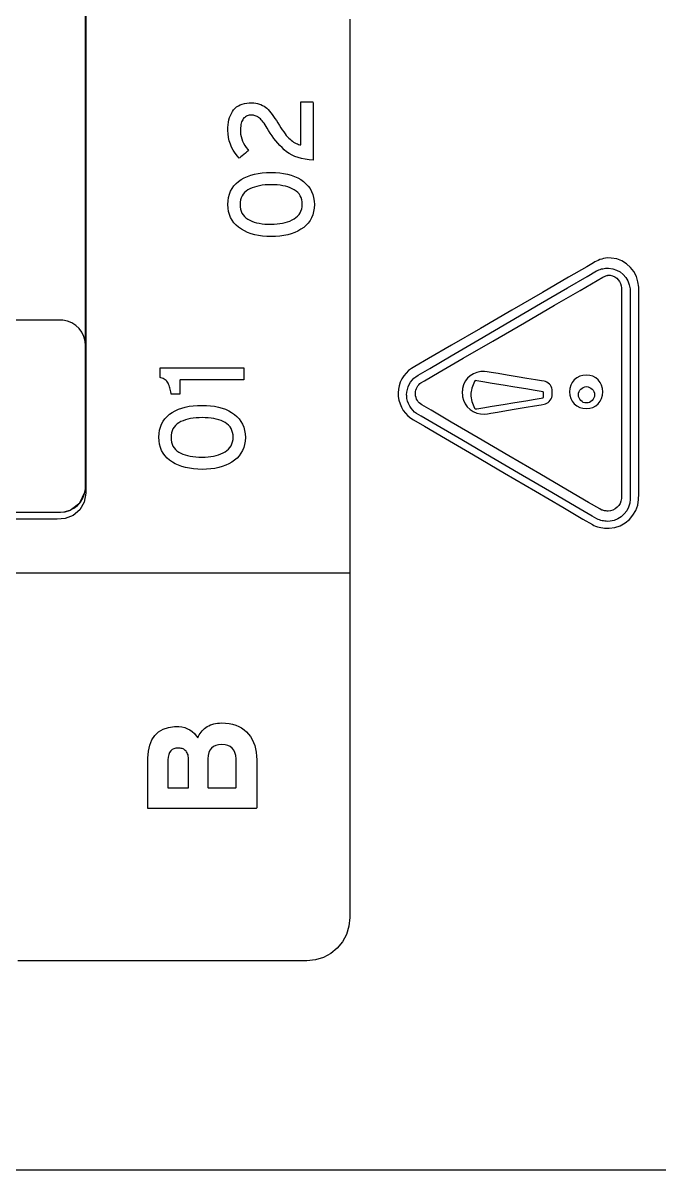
# Model space of a CAD drawing. Extents: x 1 to 47.7, y 0.2 to 35.
# Drawn here: x 35.849 to 36.587, y 2.26 to 3.591 of the extents above; entities that cross this region are included whole.
import ezdxf

# ---------------------------------------------------------------- set-up
doc = ezdxf.new("R2010")
doc.units = 0
doc.header["$MEASUREMENT"] = 0
for name, color, linetype in [('5_1___24__TARGET_LEDS___12', 7, 'CONTINUOUS'), ('6_1__EMPTY_IO_BOARD_POSITI', 7, 'CONTINUOUS'), ('6_2___8__INDEPENDENT_INPUT', 7, 'CONTINUOUS'), ('6_3___8__OPTOISO_INDEPENDE', 7, 'CONTINUOUS'), ('6_4___24__OPTOISO_INDEPEND', 7, 'CONTINUOUS'), ('6_5___8__INDEPENDENT_INPUT', 7, 'CONTINUOUS'), ('6_6___8__INDEPENDENT_INPUT', 7, 'CONTINUOUS'), ('6_7___8__OPTOISO_INDEPENDE', 7, 'CONTINUOUS'), ('6_8___8__OPTOISO_INDEPENDE', 7, 'CONTINUOUS'), ('7_0_____DWG', 7, 'CONTINUOUS')]:
    doc.layers.add(name, color=color, linetype=linetype)

msp = doc.modelspace()

# ---------------------------------------------------------------- linework, layer by layer
at = {"layer": '5_1___24__TARGET_LEDS___12'}
for points in [[(35.7965, 3.0232), (35.8532, 3.0232), (35.8663, 3.0232), (35.8775, 3.0232), (35.8861, 3.0232), (35.8915, 3.0232), (35.8973, 3.0235), (35.9043, 3.0255), (35.9154, 3.0341), (35.9215, 3.0471), (35.922, 3.0509), (35.9221, 3.0528), (35.9221, 3.0552), (35.9221, 3.06), (35.9221, 3.0675), (35.9221, 3.0776), (35.9221, 3.0904), (35.9221, 3.1058), (35.9221, 3.1236), (35.9221, 3.1439), (35.9221, 3.1666), (35.9221, 3.1916), (35.9221, 3.2189), (35.9221, 3.2485), (35.9221, 3.2802), (35.9221, 3.314), (35.9221, 3.3499), (35.9221, 3.3878), (35.9221, 3.4276), (35.9221, 3.5129), (35.9221, 3.6054)], [(35.8354, 3.0232), (35.8772, 3.0232), (35.8929, 3.0232), (35.8984, 3.0237), (35.9036, 3.0253), (35.9084, 3.0278), (35.9126, 3.031), (35.9162, 3.035), (35.919, 3.0396), (35.9209, 3.0448), (35.922, 3.0503), (35.9221, 3.0548), (35.9221, 3.0666), (35.9221, 3.0872), (35.9221, 3.1133), (35.9221, 3.1418), (35.9221, 3.1695), (35.9221, 3.1932), (35.9221, 3.2098), (35.9221, 3.216), (35.9216, 3.2217), (35.9201, 3.2271), (35.9177, 3.232), (35.9145, 3.2363), (35.9106, 3.2399), (35.9061, 3.2428), (35.9011, 3.2448), (35.8957, 3.2459), (35.8888, 3.246), (35.859, 3.246), (35.8073, 3.246)]]:
    msp.add_lwpolyline(points, dxfattribs=at)
at = {"layer": '6_1__EMPTY_IO_BOARD_POSITI'}
msp.add_lwpolyline([(35.9222, 3.6571), (35.9222, 3.5887), (35.9222, 3.5236), (35.9222, 3.462), (35.9222, 3.4041), (35.9222, 3.3498), (35.9222, 3.2995), (35.9222, 3.2532), (35.9222, 3.2112), (35.9222, 3.1735), (35.9222, 3.1404), (35.9222, 3.112), (35.9222, 3.0883), (35.9222, 3.0697), (35.9222, 3.0562), (35.9222, 3.048), (35.9222, 3.0452), (35.9203, 3.0349), (35.9153, 3.0261), (35.9077, 3.0195), (35.8982, 3.0158), (35.8892, 3.0152), (35.8794, 3.0152), (35.8646, 3.0152), (35.8271, 3.0152)], dxfattribs=at)
at = {"layer": '6_2___8__INDEPENDENT_INPUT'}
for points in [[(35.7965, 3.0232), (35.8532, 3.0232), (35.8663, 3.0232), (35.8775, 3.0232), (35.8861, 3.0232), (35.8915, 3.0232), (35.8973, 3.0235), (35.9043, 3.0255), (35.9154, 3.0341), (35.9215, 3.0471), (35.922, 3.0509), (35.9221, 3.0528), (35.9221, 3.0552), (35.9221, 3.06), (35.9221, 3.0675), (35.9221, 3.0776), (35.9221, 3.0904), (35.9221, 3.1058), (35.9221, 3.1236), (35.9221, 3.1439), (35.9221, 3.1666), (35.9221, 3.1916), (35.9221, 3.2189), (35.9221, 3.2485), (35.9221, 3.2802), (35.9221, 3.314), (35.9221, 3.3499), (35.9221, 3.3878), (35.9221, 3.4276), (35.9221, 3.5129), (35.9221, 3.6054)], [(35.8354, 3.0232), (35.8772, 3.0232), (35.8929, 3.0232), (35.8984, 3.0237), (35.9036, 3.0253), (35.9084, 3.0278), (35.9126, 3.031), (35.9162, 3.035), (35.919, 3.0396), (35.9209, 3.0448), (35.922, 3.0503), (35.9221, 3.0548), (35.9221, 3.0666), (35.9221, 3.0872), (35.9221, 3.1133), (35.9221, 3.1418), (35.9221, 3.1695), (35.9221, 3.1932), (35.9221, 3.2098), (35.9221, 3.216), (35.9216, 3.2217), (35.9201, 3.2271), (35.9177, 3.232), (35.9145, 3.2363), (35.9106, 3.2399), (35.9061, 3.2428), (35.9011, 3.2448), (35.8957, 3.2459), (35.8888, 3.246), (35.859, 3.246), (35.8073, 3.246)]]:
    msp.add_lwpolyline(points, dxfattribs=at)
at = {"layer": '6_3___8__OPTOISO_INDEPENDE'}
for points in [[(35.7965, 3.0232), (35.8532, 3.0232), (35.8663, 3.0232), (35.8775, 3.0232), (35.8861, 3.0232), (35.8915, 3.0232), (35.8973, 3.0235), (35.9043, 3.0255), (35.9154, 3.0341), (35.9215, 3.0471), (35.922, 3.0509), (35.9221, 3.0528), (35.9221, 3.0552), (35.9221, 3.06), (35.9221, 3.0675), (35.9221, 3.0776), (35.9221, 3.0904), (35.9221, 3.1058), (35.9221, 3.1236), (35.9221, 3.1439), (35.9221, 3.1666), (35.9221, 3.1916), (35.9221, 3.2189), (35.9221, 3.2485), (35.9221, 3.2802), (35.9221, 3.314), (35.9221, 3.3499), (35.9221, 3.3878), (35.9221, 3.4276), (35.9221, 3.5129), (35.9221, 3.6054)], [(35.8354, 3.0232), (35.8772, 3.0232), (35.8929, 3.0232), (35.8984, 3.0237), (35.9036, 3.0253), (35.9084, 3.0278), (35.9126, 3.031), (35.9162, 3.035), (35.919, 3.0396), (35.9209, 3.0448), (35.922, 3.0503), (35.9221, 3.0548), (35.9221, 3.0666), (35.9221, 3.0872), (35.9221, 3.1133), (35.9221, 3.1418), (35.9221, 3.1695), (35.9221, 3.1932), (35.9221, 3.2098), (35.9221, 3.216), (35.9216, 3.2217), (35.9201, 3.2271), (35.9177, 3.232), (35.9145, 3.2363), (35.9106, 3.2399), (35.9061, 3.2428), (35.9011, 3.2448), (35.8957, 3.2459), (35.8888, 3.246), (35.859, 3.246), (35.8073, 3.246)]]:
    msp.add_lwpolyline(points, dxfattribs=at)
at = {"layer": '6_4___24__OPTOISO_INDEPEND'}
for points in [[(35.7965, 3.0232), (35.8532, 3.0232), (35.8663, 3.0232), (35.8775, 3.0232), (35.8861, 3.0232), (35.8915, 3.0232), (35.8973, 3.0235), (35.9043, 3.0255), (35.9154, 3.0341), (35.9215, 3.0471), (35.922, 3.0509), (35.9221, 3.0528), (35.9221, 3.0552), (35.9221, 3.06), (35.9221, 3.0675), (35.9221, 3.0776), (35.9221, 3.0904), (35.9221, 3.1058), (35.9221, 3.1236), (35.9221, 3.1439), (35.9221, 3.1666), (35.9221, 3.1916), (35.9221, 3.2189), (35.9221, 3.2485), (35.9221, 3.2802), (35.9221, 3.314), (35.9221, 3.3499), (35.9221, 3.3878), (35.9221, 3.4276), (35.9221, 3.5129), (35.9221, 3.6054)], [(35.8354, 3.0232), (35.8772, 3.0232), (35.8929, 3.0232), (35.8984, 3.0237), (35.9036, 3.0253), (35.9084, 3.0278), (35.9126, 3.031), (35.9162, 3.035), (35.919, 3.0396), (35.9209, 3.0448), (35.922, 3.0503), (35.9221, 3.0548), (35.9221, 3.0666), (35.9221, 3.0872), (35.9221, 3.1133), (35.9221, 3.1418), (35.9221, 3.1695), (35.9221, 3.1932), (35.9221, 3.2098), (35.9221, 3.216), (35.9216, 3.2217), (35.9201, 3.2271), (35.9177, 3.232), (35.9145, 3.2363), (35.9106, 3.2399), (35.9061, 3.2428), (35.9011, 3.2448), (35.8957, 3.2459), (35.8888, 3.246), (35.859, 3.246), (35.8073, 3.246)]]:
    msp.add_lwpolyline(points, dxfattribs=at)
at = {"layer": '6_5___8__INDEPENDENT_INPUT'}
for points in [[(35.7965, 3.0232), (35.8532, 3.0232), (35.8663, 3.0232), (35.8775, 3.0232), (35.8861, 3.0232), (35.8915, 3.0232), (35.8973, 3.0235), (35.9043, 3.0255), (35.9154, 3.0341), (35.9215, 3.0471), (35.922, 3.0509), (35.9221, 3.0528), (35.9221, 3.0552), (35.9221, 3.06), (35.9221, 3.0675), (35.9221, 3.0776), (35.9221, 3.0904), (35.9221, 3.1058), (35.9221, 3.1236), (35.9221, 3.1439), (35.9221, 3.1666), (35.9221, 3.1916), (35.9221, 3.2189), (35.9221, 3.2485), (35.9221, 3.2802), (35.9221, 3.314), (35.9221, 3.3499), (35.9221, 3.3878), (35.9221, 3.4276), (35.9221, 3.5129), (35.9221, 3.6054)], [(35.8354, 3.0232), (35.8772, 3.0232), (35.8929, 3.0232), (35.8984, 3.0237), (35.9036, 3.0253), (35.9084, 3.0278), (35.9126, 3.031), (35.9162, 3.035), (35.919, 3.0396), (35.9209, 3.0448), (35.922, 3.0503), (35.9221, 3.0548), (35.9221, 3.0666), (35.9221, 3.0872), (35.9221, 3.1133), (35.9221, 3.1418), (35.9221, 3.1695), (35.9221, 3.1932), (35.9221, 3.2098), (35.9221, 3.216), (35.9216, 3.2217), (35.9201, 3.2271), (35.9177, 3.232), (35.9145, 3.2363), (35.9106, 3.2399), (35.9061, 3.2428), (35.9011, 3.2448), (35.8957, 3.2459), (35.8888, 3.246), (35.859, 3.246), (35.8073, 3.246)]]:
    msp.add_lwpolyline(points, dxfattribs=at)
at = {"layer": '6_6___8__INDEPENDENT_INPUT'}
for points in [[(35.7965, 3.0232), (35.8532, 3.0232), (35.8663, 3.0232), (35.8775, 3.0232), (35.8861, 3.0232), (35.8915, 3.0232), (35.8973, 3.0235), (35.9043, 3.0255), (35.9154, 3.0341), (35.9215, 3.0471), (35.922, 3.0509), (35.9221, 3.0528), (35.9221, 3.0552), (35.9221, 3.06), (35.9221, 3.0675), (35.9221, 3.0776), (35.9221, 3.0904), (35.9221, 3.1058), (35.9221, 3.1236), (35.9221, 3.1439), (35.9221, 3.1666), (35.9221, 3.1916), (35.9221, 3.2189), (35.9221, 3.2485), (35.9221, 3.2802), (35.9221, 3.314), (35.9221, 3.3499), (35.9221, 3.3878), (35.9221, 3.4276), (35.9221, 3.5129), (35.9221, 3.6054)], [(35.8354, 3.0232), (35.8772, 3.0232), (35.8929, 3.0232), (35.8984, 3.0237), (35.9036, 3.0253), (35.9084, 3.0278), (35.9126, 3.031), (35.9162, 3.035), (35.919, 3.0396), (35.9209, 3.0448), (35.922, 3.0503), (35.9221, 3.0548), (35.9221, 3.0666), (35.9221, 3.0872), (35.9221, 3.1133), (35.9221, 3.1418), (35.9221, 3.1695), (35.9221, 3.1932), (35.9221, 3.2098), (35.9221, 3.216), (35.9216, 3.2217), (35.9201, 3.2271), (35.9177, 3.232), (35.9145, 3.2363), (35.9106, 3.2399), (35.9061, 3.2428), (35.9011, 3.2448), (35.8957, 3.2459), (35.8888, 3.246), (35.859, 3.246), (35.8073, 3.246)]]:
    msp.add_lwpolyline(points, dxfattribs=at)
at = {"layer": '6_7___8__OPTOISO_INDEPENDE'}
for points in [[(35.7965, 3.0232), (35.8532, 3.0232), (35.8663, 3.0232), (35.8775, 3.0232), (35.8861, 3.0232), (35.8915, 3.0232), (35.8973, 3.0235), (35.9043, 3.0255), (35.9154, 3.0341), (35.9215, 3.0471), (35.922, 3.0509), (35.9221, 3.0528), (35.9221, 3.0552), (35.9221, 3.06), (35.9221, 3.0675), (35.9221, 3.0776), (35.9221, 3.0904), (35.9221, 3.1058), (35.9221, 3.1236), (35.9221, 3.1439), (35.9221, 3.1666), (35.9221, 3.1916), (35.9221, 3.2189), (35.9221, 3.2485), (35.9221, 3.2802), (35.9221, 3.314), (35.9221, 3.3499), (35.9221, 3.3878), (35.9221, 3.4276), (35.9221, 3.5129), (35.9221, 3.6054)], [(35.8354, 3.0232), (35.8772, 3.0232), (35.8929, 3.0232), (35.8984, 3.0237), (35.9036, 3.0253), (35.9084, 3.0278), (35.9126, 3.031), (35.9162, 3.035), (35.919, 3.0396), (35.9209, 3.0448), (35.922, 3.0503), (35.9221, 3.0548), (35.9221, 3.0666), (35.9221, 3.0872), (35.9221, 3.1133), (35.9221, 3.1418), (35.9221, 3.1695), (35.9221, 3.1932), (35.9221, 3.2098), (35.9221, 3.216), (35.9216, 3.2217), (35.9201, 3.2271), (35.9177, 3.232), (35.9145, 3.2363), (35.9106, 3.2399), (35.9061, 3.2428), (35.9011, 3.2448), (35.8957, 3.2459), (35.8888, 3.246), (35.859, 3.246), (35.8073, 3.246)]]:
    msp.add_lwpolyline(points, dxfattribs=at)
at = {"layer": '6_8___8__OPTOISO_INDEPENDE'}
for points in [[(35.7965, 3.0232), (35.8532, 3.0232), (35.8663, 3.0232), (35.8775, 3.0232), (35.8861, 3.0232), (35.8915, 3.0232), (35.8973, 3.0235), (35.9043, 3.0255), (35.9154, 3.0341), (35.9215, 3.0471), (35.922, 3.0509), (35.9221, 3.0528), (35.9221, 3.0552), (35.9221, 3.06), (35.9221, 3.0675), (35.9221, 3.0776), (35.9221, 3.0904), (35.9221, 3.1058), (35.9221, 3.1236), (35.9221, 3.1439), (35.9221, 3.1666), (35.9221, 3.1916), (35.9221, 3.2189), (35.9221, 3.2485), (35.9221, 3.2802), (35.9221, 3.314), (35.9221, 3.3499), (35.9221, 3.3878), (35.9221, 3.4276), (35.9221, 3.5129), (35.9221, 3.6054)], [(35.8354, 3.0232), (35.8772, 3.0232), (35.8929, 3.0232), (35.8984, 3.0237), (35.9036, 3.0253), (35.9084, 3.0278), (35.9126, 3.031), (35.9162, 3.035), (35.919, 3.0396), (35.9209, 3.0448), (35.922, 3.0503), (35.9221, 3.0548), (35.9221, 3.0666), (35.9221, 3.0872), (35.9221, 3.1133), (35.9221, 3.1418), (35.9221, 3.1695), (35.9221, 3.1932), (35.9221, 3.2098), (35.9221, 3.216), (35.9216, 3.2217), (35.9201, 3.2271), (35.9177, 3.232), (35.9145, 3.2363), (35.9106, 3.2399), (35.9061, 3.2428), (35.9011, 3.2448), (35.8957, 3.2459), (35.8888, 3.246), (35.859, 3.246), (35.8073, 3.246)]]:
    msp.add_lwpolyline(points, dxfattribs=at)
at = {"layer": '7_0_____DWG'}
for points in [[(36.2284, 3.5952), (36.2284, 3.5453), (36.2284, 3.4964), (36.2284, 3.4487), (36.2284, 3.4021), (36.2284, 3.3565), (36.2284, 3.3121), (36.2284, 3.2689), (36.2284, 3.2267), (36.2284, 3.1857), (36.2284, 3.1459), (36.2284, 3.1073), (36.2284, 3.0699), (36.2284, 3.0336), (36.2284, 2.9986), (36.2284, 2.9648), (36.2284, 2.9323), (36.2284, 2.901), (36.2284, 2.8709), (36.2284, 2.8422), (36.2284, 2.8147), (36.2284, 2.7885), (36.2284, 2.7636), (36.2284, 2.7401), (36.2284, 2.7179), (36.2284, 2.697), (36.2284, 2.6775), (36.2284, 2.6594), (36.2284, 2.6426), (36.2284, 2.6273), (36.2284, 2.6133), (36.2284, 2.6008), (36.2284, 2.5897), (36.2284, 2.58), (36.2284, 2.5718), (36.2284, 2.5651), (36.2284, 2.5598), (36.2284, 2.556), (36.2284, 2.5537), (36.2284, 2.553), (36.2274, 2.5429), (36.2245, 2.5335), (36.2199, 2.525), (36.2138, 2.5176), (36.2064, 2.5115), (36.1979, 2.5069), (36.1885, 2.504), (36.1784, 2.503), (36.1781, 2.503), (36.1773, 2.503), (36.1739, 2.503), (36.1683, 2.503), (36.1607, 2.503), (36.151, 2.503), (36.1394, 2.503), (36.1259, 2.503), (36.1105, 2.503), (36.0935, 2.503), (36.0748, 2.503), (36.0544, 2.503), (36.0326, 2.503), (36.0093, 2.503), (35.9847, 2.503), (35.9587, 2.503), (35.9316, 2.503), (35.9032, 2.503), (35.8738, 2.503), (35.8434, 2.503)], [(35.7441, 2.953), (36.2284, 2.953)], [(36.6175, 2.2602), (36.5479, 2.2602), (36.4775, 2.2602), (36.4065, 2.2602), (36.3349, 2.2602), (36.2627, 2.2602), (36.1898, 2.2602), (36.0427, 2.2602), (35.8938, 2.2602), (35.7433, 2.2602), (35.5917, 2.2602), (35.4391, 2.2602), (35.1325, 2.2602), (34.8259, 2.2602), (34.6734, 2.2602), (34.5218, 2.2602), (34.3713, 2.2602)]]:
    msp.add_lwpolyline(points, dxfattribs=at)
for points in [[(36.1858, 3.4314), (36.1811, 3.4318), (36.1767, 3.4325), (36.1725, 3.4333), (36.1685, 3.4345), (36.1648, 3.4358), (36.1614, 3.4374), (36.1581, 3.4392), (36.1551, 3.4412), (36.1524, 3.4435), (36.1498, 3.446), (36.1473, 3.4485), (36.1449, 3.4511), (36.1426, 3.4539), (36.1404, 3.4567), (36.1382, 3.4597), (36.1362, 3.4627), (36.1343, 3.4658), (36.1327, 3.4686), (36.1314, 3.4706), (36.1302, 3.4725), (36.129, 3.4742), (36.1279, 3.4757), (36.1268, 3.4771), (36.1257, 3.4784), (36.1247, 3.4794), (36.1237, 3.4803), (36.1227, 3.481), (36.1218, 3.4816), (36.1208, 3.4822), (36.1198, 3.4826), (36.1187, 3.483), (36.1177, 3.4833), (36.1166, 3.4835), (36.1155, 3.4836), (36.1144, 3.4837), (36.1131, 3.4836), (36.1118, 3.4835), (36.1106, 3.4832), (36.1095, 3.4829), (36.1085, 3.4824), (36.1075, 3.4818), (36.1065, 3.4811), (36.1057, 3.4804), (36.1049, 3.4795), (36.1042, 3.4784), (36.1035, 3.4772), (36.103, 3.4759), (36.1025, 3.4744), (36.1021, 3.4728), (36.1019, 3.471), (36.1017, 3.4691), (36.1016, 3.467), (36.1016, 3.4646), (36.1018, 3.4618), (36.1023, 3.459), (36.1031, 3.4563), (36.104, 3.4537), (36.1052, 3.4511), (36.1067, 3.4486), (36.1084, 3.4462), (36.1103, 3.4439), (36.1111, 3.4428), (36.1103, 3.4421), (36.109, 3.441), (36.1073, 3.4396), (36.1054, 3.4381), (36.1036, 3.4366), (36.1019, 3.4353), (36.1008, 3.4343), (36.1002, 3.4339), (36.098, 3.4363), (36.0955, 3.4396), (36.0933, 3.443), (36.0914, 3.4466), (36.0899, 3.4502), (36.0887, 3.454), (36.0878, 3.4579), (36.0872, 3.4619), (36.087, 3.466), (36.0871, 3.4694), (36.0874, 3.4725), (36.0878, 3.4755), (36.0883, 3.4783), (36.0891, 3.4809), (36.09, 3.4834), (36.0911, 3.4857), (36.0923, 3.4879), (36.0937, 3.4898), (36.0954, 3.4916), (36.0972, 3.4932), (36.0992, 3.4945), (36.1014, 3.4956), (36.1037, 3.4965), (36.1063, 3.4972), (36.109, 3.4977), (36.1119, 3.498), (36.1147, 3.498), (36.117, 3.4979), (36.1193, 3.4976), (36.1214, 3.4972), (36.1235, 3.4966), (36.1254, 3.4959), (36.1272, 3.495), (36.129, 3.494), (36.1306, 3.4929), (36.1321, 3.4916), (36.1336, 3.4901), (36.1352, 3.4884), (36.1368, 3.4865), (36.1384, 3.4845), (36.14, 3.4823), (36.1416, 3.4799), (36.1433, 3.4774), (36.1449, 3.4747), (36.1467, 3.4718), (36.1484, 3.4691), (36.1501, 3.4665), (36.1518, 3.4642), (36.1533, 3.4621), (36.1548, 3.4602), (36.1563, 3.4585), (36.1577, 3.457), (36.1591, 3.4557), (36.1604, 3.4545), (36.1618, 3.4535), (36.1632, 3.4525), (36.1647, 3.4517), (36.1661, 3.4509), (36.1676, 3.4503), (36.1691, 3.4498), (36.1706, 3.4493), (36.1717, 3.4493), (36.1717, 3.4522), (36.1717, 3.4578), (36.1717, 3.4652), (36.1717, 3.4736), (36.1717, 3.482), (36.1717, 3.4895), (36.1717, 3.4954), (36.1717, 3.4986), (36.1718, 3.499), (36.1728, 3.499), (36.1745, 3.499), (36.1767, 3.499), (36.1791, 3.499), (36.1815, 3.499), (36.1835, 3.499), (36.185, 3.499), (36.1857, 3.499), (36.1858, 3.4975), (36.1858, 3.4918), (36.1858, 3.483), (36.1858, 3.4722), (36.1858, 3.4607), (36.1858, 3.4497), (36.1858, 3.4404), (36.1858, 3.4339)], [(36.137, 3.4172), (36.1421, 3.4171), (36.1471, 3.4167), (36.1517, 3.416), (36.1562, 3.4151), (36.1604, 3.4139), (36.1643, 3.4125), (36.168, 3.4108), (36.1715, 3.4089), (36.1747, 3.4066), (36.1776, 3.4042), (36.1801, 3.4014), (36.1823, 3.3985), (36.184, 3.3953), (36.1854, 3.3918), (36.1864, 3.3881), (36.1871, 3.3841), (36.1873, 3.3799), (36.1871, 3.3758), (36.1864, 3.3718), (36.1854, 3.3682), (36.184, 3.3647), (36.1823, 3.3616), (36.1802, 3.3586), (36.1777, 3.3559), (36.1749, 3.3535), (36.1717, 3.3513), (36.1682, 3.3493), (36.1646, 3.3476), (36.1606, 3.3462), (36.1565, 3.345), (36.152, 3.3441), (36.1474, 3.3435), (36.1424, 3.3431), (36.1373, 3.3429), (36.1321, 3.3431), (36.1272, 3.3435), (36.1225, 3.3441), (36.1181, 3.345), (36.1139, 3.3462), (36.1099, 3.3477), (36.1062, 3.3494), (36.1027, 3.3514), (36.0995, 3.3536), (36.0966, 3.3561), (36.0941, 3.3588), (36.0919, 3.3618), (36.0902, 3.365), (36.0888, 3.3684), (36.0879, 3.3721), (36.0872, 3.376), (36.087, 3.3802), (36.0873, 3.3844), (36.0879, 3.3883), (36.0889, 3.392), (36.0902, 3.3955), (36.092, 3.3987), (36.0941, 3.4016), (36.0965, 3.4043), (36.0994, 3.4068), (36.1026, 3.409), (36.106, 3.4109), (36.1097, 3.4126), (36.1136, 3.414), (36.1178, 3.4151), (36.1222, 3.416), (36.1269, 3.4167), (36.1318, 3.4171)], [(36.1373, 3.403), (36.1337, 3.4029), (36.1302, 3.4027), (36.1269, 3.4023), (36.1237, 3.4018), (36.1207, 3.4011), (36.1179, 3.4003), (36.1152, 3.3994), (36.1126, 3.3983), (36.1102, 3.397), (36.1081, 3.3956), (36.1063, 3.3939), (36.1047, 3.3921), (36.1035, 3.39), (36.1025, 3.3878), (36.1017, 3.3854), (36.1013, 3.3827), (36.1011, 3.3799), (36.1013, 3.3772), (36.1017, 3.3746), (36.1024, 3.3722), (36.1034, 3.37), (36.1047, 3.368), (36.1062, 3.3662), (36.108, 3.3645), (36.1101, 3.3631), (36.1124, 3.3618), (36.1149, 3.3607), (36.1176, 3.3597), (36.1204, 3.3589), (36.1234, 3.3583), (36.1266, 3.3578), (36.1299, 3.3574), (36.1334, 3.3572), (36.137, 3.3572), (36.1406, 3.3572), (36.144, 3.3575), (36.1473, 3.3579), (36.1505, 3.3584), (36.1534, 3.3591), (36.1563, 3.3599), (36.1589, 3.3609), (36.1614, 3.3621), (36.1638, 3.3633), (36.166, 3.3648), (36.1679, 3.3664), (36.1695, 3.3683), (36.1708, 3.3703), (36.1718, 3.3725), (36.1726, 3.3749), (36.173, 3.3774), (36.1732, 3.3802), (36.173, 3.383), (36.1726, 3.3856), (36.1719, 3.388), (36.1708, 3.3903), (36.1695, 3.3923), (36.168, 3.3941), (36.1661, 3.3957), (36.1639, 3.3972), (36.1616, 3.3984), (36.1591, 3.3995), (36.1565, 3.4004), (36.1537, 3.4012), (36.1507, 3.4018), (36.1476, 3.4023), (36.1443, 3.4027), (36.1409, 3.4029)], [(36.5111, 3.3125), (36.5031, 3.3079), (36.482, 3.2956), (36.4518, 3.2781), (36.4164, 3.2576), (36.3799, 3.2364), (36.3462, 3.2169), (36.3196, 3.2014), (36.3038, 3.1923), (36.2998, 3.1899), (36.2965, 3.1874), (36.2936, 3.1845), (36.291, 3.1812), (36.2888, 3.1777), (36.2869, 3.1739), (36.2856, 3.1699), (36.2847, 3.1659), (36.2844, 3.1618), (36.2846, 3.1574), (36.2853, 3.1532), (36.2866, 3.149), (36.2883, 3.145), (36.2904, 3.1413), (36.2929, 3.1379), (36.2958, 3.1349), (36.299, 3.1323), (36.3022, 3.1303), (36.3149, 3.1228), (36.3394, 3.1085), (36.3717, 3.0896), (36.4077, 3.0685), (36.4436, 3.0475), (36.4752, 3.029), (36.4986, 3.0153), (36.5097, 3.0088), (36.5115, 3.0079), (36.5134, 3.0071), (36.5154, 3.0064), (36.5175, 3.0058), (36.5196, 3.0053), (36.5217, 3.0049), (36.5238, 3.0047), (36.5259, 3.0045), (36.5291, 3.0045), (36.5356, 3.0054), (36.5418, 3.0075), (36.5475, 3.0107), (36.5525, 3.0148), (36.5567, 3.0197), (36.5599, 3.0253), (36.5622, 3.0314), (36.5632, 3.038), (36.5633, 3.0444), (36.5633, 3.0643), (36.5633, 3.0964), (36.5633, 3.1359), (36.5633, 3.1783), (36.5633, 3.2189), (36.5633, 3.253), (36.5633, 3.276), (36.5633, 3.2841), (36.5625, 3.2905), (36.5606, 3.2966), (36.5576, 3.3022), (36.5537, 3.3071), (36.549, 3.3113), (36.5437, 3.3146), (36.5378, 3.3169), (36.5315, 3.318), (36.5272, 3.3181), (36.5249, 3.3179), (36.5226, 3.3174), (36.5204, 3.3168), (36.5182, 3.3161), (36.5162, 3.3153), (36.5143, 3.3143), (36.5126, 3.3134)], [(36.2943, 3.1594), (36.2945, 3.1625), (36.2951, 3.1655), (36.296, 3.1685), (36.2973, 3.1713), (36.2988, 3.174), (36.3006, 3.1764), (36.3026, 3.1785), (36.3048, 3.1803), (36.3076, 3.182), (36.321, 3.1899), (36.3459, 3.2044), (36.3782, 3.2233), (36.4141, 3.2443), (36.4495, 3.2651), (36.4807, 3.2833), (36.5036, 3.2967), (36.5143, 3.303), (36.5157, 3.3037), (36.5172, 3.3043), (36.5187, 3.3048), (36.5203, 3.3053), (36.5219, 3.3056), (36.5234, 3.3059), (36.5249, 3.3061), (36.5264, 3.3062), (36.5285, 3.3062), (36.5332, 3.3055), (36.5376, 3.304), (36.5417, 3.3018), (36.5453, 3.2988), (36.5484, 3.2954), (36.5508, 3.2914), (36.5524, 3.287), (36.5533, 3.2823), (36.5533, 3.277), (36.5533, 3.2584), (36.5533, 3.2274), (36.5533, 3.1887), (36.5533, 3.1467), (36.5533, 3.1061), (36.5533, 3.0715), (36.5533, 3.0473), (36.5533, 3.0383), (36.5529, 3.0335), (36.5515, 3.029), (36.5494, 3.0249), (36.5466, 3.0212), (36.5432, 3.018), (36.5393, 3.0155), (36.535, 3.0137), (36.5304, 3.0127), (36.527, 3.0125), (36.5255, 3.0126), (36.524, 3.0127), (36.5225, 3.013), (36.5209, 3.0133), (36.5194, 3.0137), (36.5178, 3.0142), (36.5163, 3.0147), (36.5149, 3.0154), (36.5095, 3.0185), (36.491, 3.0293), (36.4627, 3.0459), (36.4285, 3.0659), (36.3923, 3.0871), (36.3581, 3.1071), (36.3298, 3.1237), (36.3113, 3.1345), (36.3058, 3.1378), (36.3035, 3.1394), (36.3014, 3.1414), (36.2995, 3.1437), (36.2978, 3.1463), (36.2965, 3.1491), (36.2954, 3.152), (36.2947, 3.155), (36.2944, 3.1581), (36.2943, 3.1593), (36.2943, 3.1593), (36.2943, 3.1593), (36.2943, 3.1593), (36.2943, 3.1594), (36.2943, 3.1594), (36.2943, 3.1594), (36.2943, 3.1594)], [(36.5433, 3.2833), (36.5433, 3.2742), (36.5433, 3.2497), (36.5433, 3.2146), (36.5433, 3.1736), (36.5433, 3.1313), (36.5433, 3.0923), (36.5433, 3.0614), (36.5433, 3.0432), (36.5433, 3.0389), (36.5427, 3.0361), (36.5417, 3.0334), (36.5402, 3.031), (36.5383, 3.0289), (36.536, 3.0271), (36.5335, 3.0257), (36.5308, 3.0248), (36.5279, 3.0245), (36.5267, 3.0245), (36.5257, 3.0246), (36.5246, 3.0247), (36.5236, 3.0249), (36.5226, 3.0251), (36.5216, 3.0254), (36.5206, 3.0257), (36.5198, 3.0261), (36.5182, 3.027), (36.5053, 3.0345), (36.4809, 3.0488), (36.4487, 3.0676), (36.4129, 3.0886), (36.3773, 3.1094), (36.346, 3.1278), (36.3228, 3.1414), (36.3118, 3.1478), (36.3103, 3.1488), (36.309, 3.1499), (36.3078, 3.1513), (36.3068, 3.1528), (36.3059, 3.1544), (36.3052, 3.1562), (36.3047, 3.158), (36.3044, 3.1599), (36.3044, 3.1617), (36.3046, 3.1633), (36.305, 3.1649), (36.3056, 3.1666), (36.3064, 3.1682), (36.3073, 3.1697), (36.3084, 3.1711), (36.3096, 3.1723), (36.3108, 3.1732), (36.3149, 3.1756), (36.3321, 3.1856), (36.3598, 3.2017), (36.3941, 3.2215), (36.4308, 3.2428), (36.4659, 3.2632), (36.4954, 3.2803), (36.5153, 3.2918), (36.5218, 3.2956), (36.5227, 3.2961), (36.5236, 3.2966), (36.5245, 3.2971), (36.5254, 3.2974), (36.5262, 3.2977), (36.527, 3.2979), (36.5277, 3.2981), (36.5283, 3.2982), (36.5302, 3.2981), (36.533, 3.2974), (36.5356, 3.2963), (36.5378, 3.2947), (36.5397, 3.2928), (36.5412, 3.2907), (36.5424, 3.2883), (36.5431, 3.2858)], [(36.1057, 3.1767), (36.1029, 3.1767), (36.0953, 3.1767), (36.0844, 3.1767), (36.0717, 3.1767), (36.0587, 3.1767), (36.0467, 3.1767), (36.0373, 3.1767), (36.0319, 3.1767), (36.0312, 3.1765), (36.0312, 3.1753), (36.0312, 3.1732), (36.0312, 3.1705), (36.0312, 3.1676), (36.0312, 3.1648), (36.0312, 3.1623), (36.0312, 3.1606), (36.0312, 3.16), (36.0308, 3.16), (36.0298, 3.16), (36.0283, 3.16), (36.0266, 3.16), (36.0248, 3.16), (36.0232, 3.16), (36.022, 3.16), (36.0212, 3.16), (36.0211, 3.1609), (36.0209, 3.1626), (36.0206, 3.1642), (36.0203, 3.1658), (36.0199, 3.1673), (36.0194, 3.1687), (36.0189, 3.1701), (36.0183, 3.1715), (36.0177, 3.1728), (36.017, 3.1739), (36.0162, 3.175), (36.0153, 3.176), (36.0143, 3.1769), (36.0132, 3.1776), (36.012, 3.1783), (36.0107, 3.1788), (36.0093, 3.1792), (36.0085, 3.1795), (36.0085, 3.1803), (36.0085, 3.1818), (36.0085, 3.1836), (36.0085, 3.1856), (36.0085, 3.1875), (36.0085, 3.1892), (36.0085, 3.1904), (36.0085, 3.1908), (36.0123, 3.1908), (36.0221, 3.1908), (36.0363, 3.1908), (36.0528, 3.1908), (36.0699, 3.1908), (36.0854, 3.1908), (36.0977, 3.1908), (36.1047, 3.1908), (36.1057, 3.1907), (36.1057, 3.1896), (36.1057, 3.1879), (36.1057, 3.1856), (36.1057, 3.1831), (36.1057, 3.1807), (36.1057, 3.1787), (36.1057, 3.1772)], [(36.3591, 3.1667), (36.3591, 3.1662), (36.359, 3.1657), (36.3589, 3.1652), (36.3589, 3.1646), (36.3589, 3.1641), (36.3588, 3.1636), (36.3588, 3.1631), (36.3588, 3.1626), (36.3588, 3.162), (36.3588, 3.1614), (36.3588, 3.1608), (36.3589, 3.1601), (36.3589, 3.1595), (36.359, 3.1589), (36.359, 3.1583), (36.3591, 3.1576), (36.3592, 3.157), (36.3602, 3.153), (36.362, 3.1489), (36.3646, 3.1454), (36.3678, 3.1423), (36.3715, 3.1399), (36.3756, 3.1382), (36.3799, 3.1372), (36.3845, 3.137), (36.3879, 3.1374), (36.3919, 3.138), (36.3997, 3.1393), (36.4099, 3.1411), (36.4213, 3.143), (36.4327, 3.1449), (36.4427, 3.1466), (36.4501, 3.1479), (36.4537, 3.1485), (36.4551, 3.1488), (36.4567, 3.1495), (36.4582, 3.1505), (36.4596, 3.1517), (36.4608, 3.1531), (36.4618, 3.1546), (36.4626, 3.1563), (36.463, 3.158), (36.4631, 3.1593), (36.4631, 3.1596), (36.4631, 3.1602), (36.4631, 3.1609), (36.4631, 3.1618), (36.4631, 3.1626), (36.4631, 3.1634), (36.4631, 3.164), (36.4631, 3.1643), (36.463, 3.1654), (36.4626, 3.1672), (36.4619, 3.1688), (36.461, 3.1704), (36.4598, 3.1718), (36.4584, 3.173), (36.4569, 3.174), (36.4553, 3.1748), (36.4537, 3.1752), (36.4507, 3.1757), (36.4436, 3.1768), (36.4338, 3.1784), (36.4224, 3.1803), (36.4109, 3.1822), (36.4004, 3.1839), (36.3923, 3.1853), (36.3878, 3.186), (36.3847, 3.1864), (36.3802, 3.1863), (36.3758, 3.1853), (36.3717, 3.1837), (36.368, 3.1814), (36.3648, 3.1785), (36.3621, 3.1751), (36.3602, 3.1711)], [(36.4831, 3.1628), (36.4835, 3.1588), (36.4846, 3.1551), (36.4863, 3.1518), (36.4887, 3.1489), (36.4916, 3.1466), (36.495, 3.1448), (36.4987, 3.1437), (36.5028, 3.1434), (36.5067, 3.1437), (36.5103, 3.1448), (36.5135, 3.1466), (36.5163, 3.1489), (36.5185, 3.1518), (36.5202, 3.1551), (36.5213, 3.1588), (36.5217, 3.1628), (36.5213, 3.1668), (36.5202, 3.1705), (36.5185, 3.1738), (36.5163, 3.1767), (36.5135, 3.179), (36.5103, 3.1808), (36.5067, 3.1819), (36.5028, 3.1822), (36.4987, 3.1819), (36.495, 3.1808), (36.4916, 3.179), (36.4887, 3.1767), (36.4863, 3.1738), (36.4846, 3.1705), (36.4835, 3.1668)], [(36.3688, 3.1593), (36.3689, 3.1576), (36.3691, 3.1557), (36.3695, 3.1537), (36.37, 3.1517), (36.3706, 3.1497), (36.3713, 3.1477), (36.3722, 3.1458), (36.3731, 3.1439), (36.3737, 3.1429), (36.3737, 3.1429), (36.3737, 3.1429), (36.3737, 3.1429), (36.3737, 3.1429), (36.3737, 3.1429), (36.3737, 3.1429), (36.3737, 3.1429), (36.3737, 3.1429), (36.3756, 3.1432), (36.3826, 3.1443), (36.3933, 3.1461), (36.4061, 3.1482), (36.4197, 3.1504), (36.4326, 3.1525), (36.4433, 3.1543), (36.4502, 3.1554), (36.4521, 3.1557), (36.4522, 3.1558), (36.4523, 3.1559), (36.4524, 3.1561), (36.4526, 3.1562), (36.4528, 3.1564), (36.4529, 3.1566), (36.453, 3.1567), (36.4531, 3.1567), (36.4531, 3.1568), (36.4531, 3.157), (36.4531, 3.1573), (36.4531, 3.1577), (36.4531, 3.1582), (36.4531, 3.1586), (36.4531, 3.159), (36.4531, 3.1592), (36.4531, 3.1593), (36.4531, 3.1594), (36.4531, 3.1597), (36.4531, 3.16), (36.4531, 3.1605), (36.4531, 3.1609), (36.4531, 3.1613), (36.4531, 3.1617), (36.4531, 3.1619), (36.4531, 3.1619), (36.453, 3.162), (36.4529, 3.1621), (36.4528, 3.1623), (36.4526, 3.1624), (36.4524, 3.1626), (36.4523, 3.1628), (36.4522, 3.1629), (36.4521, 3.1629), (36.4502, 3.1632), (36.4433, 3.1644), (36.4326, 3.1661), (36.4197, 3.1683), (36.4061, 3.1705), (36.3933, 3.1726), (36.3826, 3.1744), (36.3756, 3.1755), (36.3737, 3.1758), (36.3737, 3.1758), (36.3737, 3.1758), (36.3737, 3.1758), (36.3737, 3.1758), (36.3737, 3.1758), (36.3737, 3.1758), (36.3737, 3.1758), (36.3737, 3.1758), (36.3731, 3.1748), (36.3722, 3.1729), (36.3713, 3.1709), (36.3706, 3.169), (36.37, 3.1669), (36.3695, 3.1649), (36.3691, 3.163), (36.3689, 3.1611)], [(36.5027, 3.1688), (36.5046, 3.1686), (36.5064, 3.168), (36.5079, 3.1672), (36.5093, 3.166), (36.5105, 3.1646), (36.5113, 3.163), (36.5119, 3.1612), (36.5121, 3.1593), (36.5119, 3.1574), (36.5113, 3.1557), (36.5105, 3.1541), (36.5093, 3.1527), (36.5079, 3.1515), (36.5064, 3.1506), (36.5046, 3.1501), (36.5027, 3.1499), (36.5009, 3.1501), (36.4991, 3.1506), (36.4976, 3.1515), (36.4962, 3.1527), (36.495, 3.1541), (36.4942, 3.1557), (36.4936, 3.1574), (36.4934, 3.1593), (36.4936, 3.1612), (36.4942, 3.163), (36.495, 3.1646), (36.4962, 3.166), (36.4976, 3.1672), (36.4991, 3.168), (36.5009, 3.1686)], [(36.057, 3.1471), (36.0621, 3.147), (36.067, 3.1466), (36.0717, 3.146), (36.0761, 3.1451), (36.0803, 3.1439), (36.0843, 3.1425), (36.088, 3.1408), (36.0914, 3.1388), (36.0947, 3.1366), (36.0976, 3.1341), (36.1001, 3.1314), (36.1022, 3.1284), (36.104, 3.1252), (36.1054, 3.1217), (36.1064, 3.118), (36.107, 3.1141), (36.1073, 3.1099), (36.107, 3.1057), (36.1064, 3.1018), (36.1054, 3.0981), (36.104, 3.0947), (36.1022, 3.0915), (36.1001, 3.0886), (36.0977, 3.0859), (36.0948, 3.0834), (36.0916, 3.0812), (36.0882, 3.0793), (36.0845, 3.0776), (36.0806, 3.0761), (36.0764, 3.075), (36.072, 3.074), (36.0673, 3.0734), (36.0624, 3.073), (36.0572, 3.0729), (36.0521, 3.073), (36.0471, 3.0734), (36.0425, 3.0741), (36.038, 3.075), (36.0338, 3.0762), (36.0299, 3.0776), (36.0261, 3.0793), (36.0227, 3.0813), (36.0194, 3.0836), (36.0165, 3.086), (36.014, 3.0888), (36.0119, 3.0917), (36.0102, 3.0949), (36.0088, 3.0984), (36.0078, 3.1021), (36.0072, 3.106), (36.007, 3.1101), (36.0072, 3.1143), (36.0078, 3.1183), (36.0088, 3.122), (36.0102, 3.1254), (36.0119, 3.1286), (36.014, 3.1316), (36.0165, 3.1343), (36.0193, 3.1367), (36.0225, 3.1389), (36.0259, 3.1408), (36.0296, 3.1425), (36.0336, 3.1439), (36.0377, 3.1451), (36.0422, 3.146), (36.0469, 3.1466), (36.0518, 3.147)], [(36.0572, 3.1329), (36.0536, 3.1328), (36.0501, 3.1326), (36.0468, 3.1322), (36.0437, 3.1317), (36.0407, 3.1311), (36.0378, 3.1303), (36.0351, 3.1293), (36.0325, 3.1282), (36.0302, 3.127), (36.0281, 3.1255), (36.0262, 3.1239), (36.0247, 3.122), (36.0234, 3.12), (36.0224, 3.1177), (36.0217, 3.1153), (36.0212, 3.1127), (36.0211, 3.1099), (36.0212, 3.1071), (36.0217, 3.1045), (36.0224, 3.1021), (36.0234, 3.0999), (36.0246, 3.0979), (36.0262, 3.0961), (36.028, 3.0945), (36.0301, 3.093), (36.0324, 3.0918), (36.0349, 3.0906), (36.0375, 3.0897), (36.0404, 3.0889), (36.0434, 3.0882), (36.0465, 3.0877), (36.0498, 3.0874), (36.0533, 3.0872), (36.057, 3.0871), (36.0606, 3.0872), (36.064, 3.0874), (36.0673, 3.0878), (36.0704, 3.0883), (36.0734, 3.089), (36.0762, 3.0899), (36.0789, 3.0909), (36.0814, 3.092), (36.0838, 3.0933), (36.0859, 3.0947), (36.0878, 3.0964), (36.0894, 3.0982), (36.0908, 3.1002), (36.0918, 3.1024), (36.0925, 3.1048), (36.093, 3.1074), (36.0932, 3.1101), (36.093, 3.1129), (36.0925, 3.1156), (36.0918, 3.118), (36.0908, 3.1202), (36.0895, 3.1222), (36.0879, 3.1241), (36.086, 3.1257), (36.0839, 3.1271), (36.0815, 3.1284), (36.0791, 3.1294), (36.0764, 3.1303), (36.0736, 3.1311), (36.0707, 3.1318), (36.0675, 3.1323), (36.0643, 3.1326), (36.0608, 3.1328)], [(36.0797, 2.7788), (36.0842, 2.7786), (36.0885, 2.7781), (36.0924, 2.7773), (36.0962, 2.7762), (36.0996, 2.7748), (36.1028, 2.773), (36.1058, 2.7709), (36.1085, 2.7686), (36.1109, 2.7659), (36.1132, 2.7629), (36.1151, 2.7597), (36.1167, 2.7562), (36.1181, 2.7526), (36.1191, 2.7487), (36.1199, 2.7447), (36.1203, 2.7404), (36.1205, 2.7358), (36.1205, 2.7336), (36.1205, 2.7284), (36.1205, 2.7205), (36.1205, 2.7112), (36.1205, 2.7015), (36.1205, 2.6924), (36.1205, 2.6851), (36.1205, 2.6805), (36.12, 2.6796), (36.1123, 2.6796), (36.0975, 2.6796), (36.0779, 2.6796), (36.0561, 2.6796), (36.0345, 2.6796), (36.0153, 2.6796), (36.0012, 2.6796), (35.9944, 2.6796), (35.9942, 2.6809), (35.9942, 2.6859), (35.9942, 2.6935), (35.9942, 2.7028), (35.9942, 2.7126), (35.9942, 2.7219), (35.9942, 2.7295), (35.9942, 2.7345), (35.9942, 2.7378), (35.9949, 2.7459), (35.9965, 2.753), (35.999, 2.7591), (36.0024, 2.7642), (36.0067, 2.7683), (36.0119, 2.7714), (36.018, 2.7735), (36.025, 2.7745), (36.0301, 2.7745), (36.0337, 2.7741), (36.0371, 2.7733), (36.0402, 2.7721), (36.0431, 2.7706), (36.0458, 2.7687), (36.0482, 2.7665), (36.0504, 2.7639), (36.0522, 2.7615), (36.053, 2.7633), (36.0539, 2.765), (36.055, 2.7666), (36.0561, 2.7681), (36.0573, 2.7696), (36.0586, 2.771), (36.06, 2.7723), (36.0616, 2.7736), (36.0632, 2.7747), (36.0649, 2.7756), (36.0667, 2.7764), (36.0686, 2.7771), (36.0707, 2.7777), (36.0728, 2.7782), (36.075, 2.7785), (36.0773, 2.7787)], [(36.0295, 2.7497), (36.0268, 2.7495), (36.0244, 2.7489), (36.0224, 2.7479), (36.0207, 2.7464), (36.0194, 2.7444), (36.0184, 2.742), (36.0178, 2.7392), (36.0175, 2.7359), (36.0175, 2.7341), (36.0175, 2.7314), (36.0175, 2.7271), (36.0175, 2.7219), (36.0175, 2.7163), (36.0175, 2.7111), (36.0175, 2.7068), (36.0175, 2.7041), (36.0176, 2.7035), (36.0191, 2.7035), (36.022, 2.7035), (36.0259, 2.7035), (36.0302, 2.7035), (36.0344, 2.7035), (36.038, 2.7035), (36.0405, 2.7035), (36.0414, 2.7035), (36.0414, 2.7048), (36.0414, 2.7082), (36.0414, 2.7131), (36.0414, 2.7188), (36.0414, 2.7245), (36.0414, 2.7297), (36.0414, 2.7337), (36.0414, 2.7358), (36.0414, 2.7371), (36.0413, 2.7388), (36.0411, 2.7403), (36.0408, 2.7417), (36.0404, 2.7431), (36.0399, 2.7442), (36.0392, 2.7453), (36.0385, 2.7462), (36.0377, 2.747), (36.0369, 2.7477), (36.036, 2.7482), (36.0351, 2.7487), (36.0341, 2.749), (36.033, 2.7493), (36.0319, 2.7495), (36.0308, 2.7497)], [(36.0801, 2.7536), (36.0763, 2.7534), (36.0731, 2.7526), (36.0704, 2.7513), (36.0681, 2.7495), (36.0663, 2.7471), (36.065, 2.7443), (36.0642, 2.7409), (36.0638, 2.737), (36.0638, 2.7352), (36.0638, 2.7321), (36.0638, 2.7273), (36.0638, 2.7216), (36.0638, 2.7157), (36.0638, 2.7103), (36.0638, 2.7061), (36.0638, 2.7038), (36.0643, 2.7035), (36.0671, 2.7035), (36.0716, 2.7035), (36.0772, 2.7035), (36.0832, 2.7035), (36.0888, 2.7035), (36.0933, 2.7035), (36.0961, 2.7035), (36.0966, 2.7038), (36.0966, 2.7061), (36.0966, 2.7103), (36.0966, 2.7157), (36.0966, 2.7216), (36.0966, 2.7273), (36.0966, 2.7321), (36.0966, 2.7352), (36.0965, 2.737), (36.0961, 2.7409), (36.0952, 2.7443), (36.0939, 2.7471), (36.092, 2.7495), (36.0898, 2.7513), (36.087, 2.7526), (36.0838, 2.7534)]]:
    msp.add_lwpolyline(points, close=True, dxfattribs=at)

doc.saveas('drawing.dxf')
